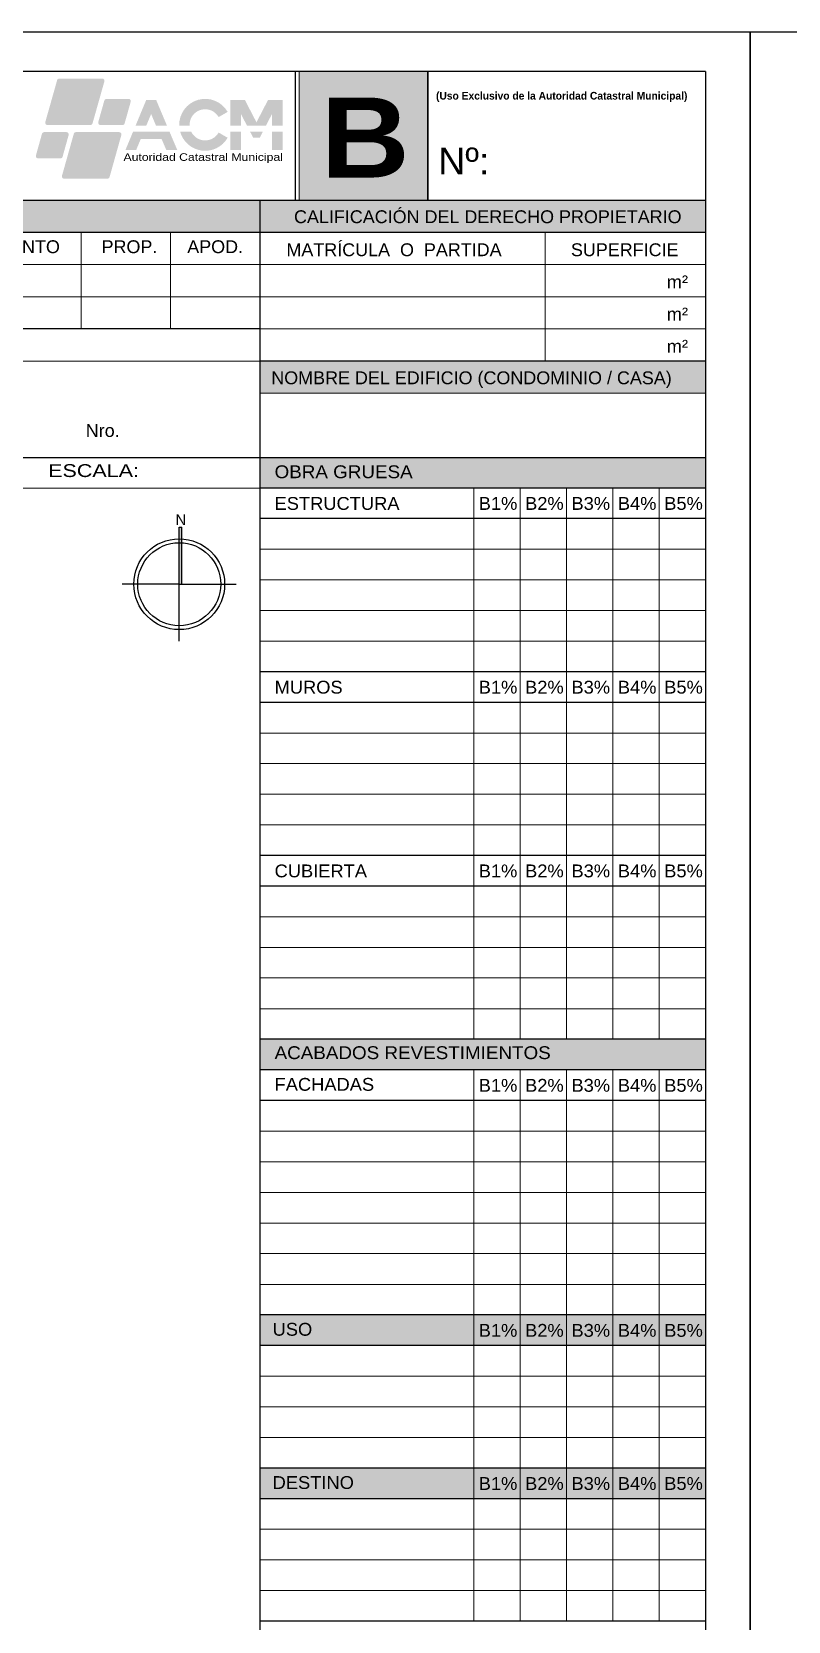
# Model space of a CAD drawing. Header units: inches. Extents: x 13.1 to 77.9, y 9.9 to 37.9.
# Drawn here: x 48.2 to 56.68, y 20.04 to 37.85 of the extents above; entities that cross this region are included whole.
import ezdxf

# ---------------------------------------------------------------- set-up
doc = ezdxf.new("R2010")
doc.units = ezdxf.units.IN
doc.header["$MEASUREMENT"] = 0
for name, color, linetype, lineweight in [('F_H', 253, 'Continuous', 13), ('F_NUEVA', 43, 'Continuous', 25), ('F_TEXT', 250, 'Continuous', 13), ('F_TEXTONUEVO', 250, 'Continuous', 13)]:
    doc.layers.add(name, color=color, linetype=linetype, lineweight=lineweight)
doc.layers.add('F_Layer01', color=7, linetype='Continuous')
doc.styles.add('ARIAL', font='arial.ttf', dxfattribs={"height": 0.2})

# ---------------------------------------------------------------- blocks, each defined once
blk = doc.blocks.new('logoacm_b')
h = blk.add_hatch(color=256)
h.dxf.hatch_style = 1
h.set_gradient(color1=(235, 38, 117), color2=(0, 207, 196), rotation=45, tint=1, name='INVCURVED')
h.paths.add_polyline_path([(0.842, 1.331, 0.497167), (0.818, 1.362), (0.336, 1.362, 0.335856), (0.312, 1.344), (0.179, 0.874, 0.497167), (0.203, 0.842), (0.685, 0.842, 0.335856), (0.709, 0.861)])
h.paths.add_polyline_path([(1.137, 1.103, 0.497167), (1.113, 1.134), (0.865, 1.134, 0.335856), (0.841, 1.116), (0.773, 0.874, 0.497167), (0.797, 0.842), (1.045, 0.842, 0.335856), (1.069, 0.861)])
h.paths.add_polyline_path([(0.441, 0.73, 0.497167), (0.417, 0.762), (0.166, 0.762, 0.335856), (0.142, 0.744), (0.074, 0.5, 0.497167), (0.098, 0.468), (0.349, 0.468, 0.335856), (0.373, 0.486)])
h.paths.add_polyline_path([(1.032, 0.73, 0.497167), (1.008, 0.762), (0.523, 0.762, 0.335856), (0.499, 0.744), (0.366, 0.272, 0.497167), (0.39, 0.24), (0.875, 0.24, 0.335856), (0.9, 0.259)])
at = {"true_color": 0x737373}
h = blk.add_hatch(color=8, dxfattribs=at)
h.dxf.hatch_style = 1
h.paths.add_polyline_path([(1.422, 1.123), (1.311, 1.123), (1.192, 0.836), (1.312, 0.836), (1.366, 0.965), (1.42, 0.836), (1.543, 0.836)])
h.paths.add_polyline_path([(1.571, 0.769), (1.164, 0.769), (1.078, 0.562), (1.198, 0.562), (1.25, 0.686), (1.483, 0.686), (1.536, 0.562), (1.659, 0.562)])
h.paths.add_polyline_path([(1.814, 0.769), (1.691, 0.769, 0.670156), (2.224, 0.699), (2.123, 0.757, -0.606617)])
h.paths.add_polyline_path([(2.123, 0.931), (2.224, 0.989, 0.778944), (1.681, 0.836), (1.797, 0.836, -0.786252)])
h.paths.add_polyline_path([(2.417, 1.123), (2.255, 1.123), (2.255, 0.836), (2.373, 0.836), (2.373, 0.965), (2.44, 0.836), (2.654, 0.836), (2.721, 0.965), (2.721, 0.836), (2.84, 0.836), (2.84, 1.123), (2.677, 1.123), (2.547, 0.872)])
h.paths.add_polyline_path([(2.373, 0.769), (2.255, 0.769), (2.255, 0.562), (2.373, 0.562)])
h.paths.add_polyline_path([(2.62, 0.769), (2.474, 0.769), (2.51, 0.701), (2.585, 0.701)])
h.paths.add_polyline_path([(2.84, 0.769), (2.721, 0.769), (2.721, 0.562), (2.84, 0.562)])
at = {"layer": 'F_TEXT', "color": 8, "true_color": 0x737373, "style": 'ARIAL', "width": 1.15}
blk.add_text('Autoridad Catastral Municipal', height=0.0852, dxfattribs=at).set_placement((1.056, 0.44))

msp = doc.modelspace()

# ---------------------------------------------------------------- hatches: boundary and pattern name
at = {"layer": 'F_H'}
for points in [[(51.157, 35.604), (51.157, 35.965), (35.757, 35.965), (35.757, 35.604)], [(51.157, 35.965), (51.157, 35.604), (55.757, 35.604), (55.757, 35.965)], [(50.757, 34.161), (50.757, 33.8), (55.757, 33.8), (55.757, 34.161)], [(55.757, 32.739), (55.757, 33.082), (50.757, 33.082), (50.757, 32.739)], [(55.757, 26.218), (55.757, 26.561), (50.757, 26.561), (50.757, 26.218)], [(55.757, 23.129), (55.757, 23.472), (50.757, 23.472), (50.757, 23.129)], [(55.757, 21.413), (55.757, 21.756), (50.757, 21.756), (50.757, 21.413)]]:
    msp.add_hatch(color=256, dxfattribs=at).paths.add_polyline_path(points)
at = {"layer": 'F_Layer01', "true_color": 0x9e9b9a}
h = msp.add_hatch(color=253, dxfattribs=at)
h.dxf.hatch_style = 2
h.paths.add_polyline_path([(52.638, 35.965), (51.199, 35.965), (51.199, 37.405), (52.638, 37.405)])

# ---------------------------------------------------------------- linework, layer by layer
msp.add_lwpolyline([(51.157, 35.965), (51.157, 37.405)])
at = {"layer": 'Defpoints', "color": 2}
for points in [[(56.257, 37.852), (56.257, 9.852), (34.657, 9.852), (34.657, 37.852)], [(77.857, 37.852), (77.857, 9.852), (56.257, 9.852), (56.257, 37.852)]]:
    msp.add_lwpolyline(points, close=True, dxfattribs=at)
at = {"layer": 'F_Layer01', "lineweight": 0}
msp.add_lwpolyline([(52.638, 35.965), (51.199, 35.965), (51.199, 37.405), (52.638, 37.405), (52.638, 35.965)], dxfattribs=at)
at = {"layer": 'F_NUEVA', "color": 7}
for p, q in [((55.757, 37.405), (35.757, 37.405)), ((52.641, 37.405), (52.641, 35.965)), ((55.757, 37.405), (55.757, 10.405)), ((35.757, 35.965), (51.157, 35.965)), ((35.757, 35.965), (51.157, 35.965)), ((35.757, 35.965), (51.157, 35.965)), ((50.757, 35.965), (50.757, 13.175)), ((51.157, 35.965), (55.757, 35.965)), ((51.157, 35.965), (55.757, 35.965)), ((51.157, 35.604), (35.757, 35.604)), ((55.757, 35.604), (51.157, 35.604)), ((50.757, 34.522), (35.757, 34.522)), ((55.757, 34.161), (50.757, 34.161)), ((35.757, 33.082), (55.757, 33.082)), ((55.757, 32.739), (50.757, 32.739)), ((49.855, 31.021), (49.855, 32.301)), ((49.855, 32.301), (49.883, 32.301)), ((49.883, 31.661), (49.883, 32.301)), ((55.757, 32.396), (50.757, 32.396)), ((49.855, 31.661), (49.215, 31.661)), ((49.855, 31.661), (50.494, 31.661)), ((49.855, 31.661), (50.494, 31.661)), ((55.757, 30.68), (50.757, 30.68)), ((55.757, 30.337), (50.757, 30.337)), ((55.757, 28.62), (50.757, 28.62)), ((55.757, 28.277), (50.757, 28.277)), ((55.757, 26.561), (50.757, 26.561)), ((55.757, 26.218), (50.757, 26.218)), ((55.757, 26.218), (51.157, 26.218)), ((55.757, 25.875), (50.757, 25.875)), ((55.757, 23.472), (50.757, 23.472)), ((55.757, 23.129), (50.757, 23.129)), ((55.757, 21.756), (50.757, 21.756)), ((55.757, 21.413), (50.757, 21.413)), ((55.757, 20.04), (50.757, 20.04))]:
    msp.add_line(p, q, dxfattribs=at)
for radius in [0.509, 0.465]:
    msp.add_circle((49.855, 31.661), radius, dxfattribs=at)
msp.add_solid([(49.855, 31.661), (49.883, 31.661), (49.855, 32.301), (49.883, 32.301)], dxfattribs=at)
at = {"layer": 'F_TEXTONUEVO', "color": 7}
for p, q in [((48.757, 35.604), (48.757, 34.522)), ((49.757, 35.604), (49.757, 34.522)), ((49.757, 35.604), (49.757, 34.522)), ((53.957, 35.596), (53.957, 34.161)), ((55.757, 35.243), (35.757, 35.243)), ((55.757, 34.883), (35.757, 34.883)), ((55.757, 34.522), (50.757, 34.522)), ((55.757, 34.161), (43.282, 34.161)), ((55.757, 33.8), (50.757, 33.8)), ((35.757, 32.739), (50.757, 32.739)), ((53.157, 26.561), (53.157, 32.739)), ((53.677, 26.561), (53.677, 32.739)), ((54.197, 26.561), (54.197, 32.739)), ((54.717, 26.561), (54.717, 32.739)), ((55.237, 26.561), (55.237, 32.739)), ((55.757, 32.053), (50.757, 32.053)), ((55.757, 31.709), (50.757, 31.709)), ((55.757, 31.366), (50.757, 31.366)), ((55.757, 31.023), (50.757, 31.023)), ((55.757, 29.993), (50.757, 29.993)), ((55.757, 29.65), (50.757, 29.65)), ((55.757, 29.307), (50.757, 29.307)), ((55.757, 28.964), (50.757, 28.964)), ((55.757, 27.934), (50.757, 27.934)), ((55.757, 27.591), (50.757, 27.591)), ((55.757, 27.248), (50.757, 27.248)), ((55.757, 26.904), (50.757, 26.904)), ((53.157, 20.04), (53.157, 26.218)), ((53.677, 20.04), (53.677, 26.218)), ((54.197, 20.04), (54.197, 26.218)), ((54.717, 20.04), (54.717, 26.218)), ((55.237, 20.04), (55.237, 26.218)), ((55.757, 25.531), (50.757, 25.531)), ((55.757, 25.188), (50.757, 25.188)), ((55.757, 24.845), (50.757, 24.845)), ((55.757, 24.502), (50.757, 24.502)), ((55.757, 24.159), (50.757, 24.159)), ((55.757, 23.815), (50.757, 23.815)), ((55.757, 22.786), (50.757, 22.786)), ((55.757, 22.442), (50.757, 22.442)), ((55.757, 22.099), (50.757, 22.099)), ((55.757, 21.07), (50.757, 21.07)), ((55.757, 20.726), (50.757, 20.726)), ((55.757, 20.383), (50.757, 20.383))]:
    msp.add_line(p, q, dxfattribs=at)

# ---------------------------------------------------------------- block references
msp.add_blockref('logoacm_b', (48.174, 35.965))

# ---------------------------------------------------------------- texts
at = {"insert": (51.443, 37.115), "char_height": 0.89714, "attachment_point": 1, "style": 'ARIAL'}
msp.add_mtext_dynamic_manual_height_columns('{\\fArial|b1|i0|c0|p34;\\W1.1;\\T1.05;B}', width=8.5243, gutter_width=8.5, heights=[0], dxfattribs=at)
at = {"layer": 'F_TEXT', "color": 7, "style": 'ARIAL'}
for s, height, p in [('Nº:', 0.3, (52.76, 36.253)), ('CALIFICACIÓN DEL DERECHO PROPIETARIO', 0.14393, (51.142, 35.707)), ('No. DOCUMENTO', 0.14393, (46.83, 35.371)), ('PROP.', 0.1439, (48.984, 35.371)), ('APOD.', 0.1439, (49.945, 35.371)), ('MATRÍCULA  O  PARTIDA', 0.14393, (51.057, 35.337)), ('SUPERFICIE', 0.1439, (54.247, 35.337)), ('NOMBRE DEL EDIFICIO (CONDOMINIO / CASA)', 0.14393, (50.887, 33.902)), ('Nro.', 0.1439, (48.807, 33.311)), ('N', 0.121, (49.812, 32.323))]:
    msp.add_text(s, height=height, dxfattribs=at).set_placement(p)
for s, height, width, p in [('m²', 0.1439, 1.02, (55.321, 34.977)), ('m²', 0.1439, 1.02, (55.321, 34.616)), ('m²', 0.1439, 1.02, (55.321, 34.255)), ('ESCALA:', 0.1439, 1.2, (48.385, 32.862)), ('OBRA GRUESA', 0.14393, 1.05, (50.924, 32.849)), ('ESTRUCTURA', 0.1439, 1.02, (50.924, 32.494)), ('B1%%%', 0.1439, 1.02, (53.213, 32.494)), ('B2%%%', 0.1439, 1.02, (53.733, 32.494)), ('B3%%%', 0.1439, 1.02, (54.253, 32.494)), ('B4%%%', 0.1439, 1.02, (54.773, 32.494)), ('B5%%%', 0.1439, 1.02, (55.293, 32.494)), ('MUROS', 0.1439, 1.02, (50.924, 30.435)), ('B1%%%', 0.1439, 1.02, (53.213, 30.435)), ('B2%%%', 0.1439, 1.02, (53.733, 30.435)), ('B3%%%', 0.1439, 1.02, (54.253, 30.435)), ('B4%%%', 0.1439, 1.02, (54.773, 30.435)), ('B5%%%', 0.1439, 1.02, (55.293, 30.435)), ('CUBIERTA', 0.1439, 1.02, (50.924, 28.376)), ('B1%%%', 0.1439, 1.02, (53.213, 28.376)), ('B2%%%', 0.1439, 1.02, (53.733, 28.376)), ('B3%%%', 0.1439, 1.02, (54.253, 28.376)), ('B4%%%', 0.1439, 1.02, (54.773, 28.376)), ('B5%%%', 0.1439, 1.02, (55.293, 28.376)), ('ACABADOS REVESTIMIENTOS', 0.14393, 1.05, (50.924, 26.339)), ('FACHADAS', 0.1439, 1.02, (50.924, 25.984)), ('B1%%%', 0.1439, 1.02, (53.213, 25.973)), ('B2%%%', 0.1439, 1.02, (53.733, 25.973)), ('B3%%%', 0.1439, 1.02, (54.253, 25.973)), ('B4%%%', 0.1439, 1.02, (54.773, 25.973)), ('B5%%%', 0.1439, 1.02, (55.293, 25.973)), ('USO', 0.1439, 1.02, (50.902, 23.239)), ('B1%%%', 0.1439, 1.02, (53.213, 23.227)), ('B2%%%', 0.1439, 1.02, (53.733, 23.227)), ('B3%%%', 0.1439, 1.02, (54.253, 23.227)), ('B4%%%', 0.1439, 1.02, (54.773, 23.227)), ('B5%%%', 0.1439, 1.02, (55.293, 23.227)), ('DESTINO', 0.1439, 1.02, (50.902, 21.522)), ('B1%%%', 0.1439, 1.02, (53.213, 21.511)), ('B2%%%', 0.1439, 1.02, (53.733, 21.511)), ('B3%%%', 0.1439, 1.02, (54.253, 21.511)), ('B4%%%', 0.1439, 1.02, (54.773, 21.511)), ('B5%%%', 0.1439, 1.02, (55.293, 21.511))]:
    msp.add_text(s, height=height, dxfattribs=dict(at, width=width)).set_placement(p)
at = {"layer": 'F_TEXT', "color": 7, "insert": (52.734, 37.178), "char_height": 0.08603, "attachment_point": 1, "style": 'ARIAL'}
msp.add_mtext_dynamic_manual_height_columns('{\\fCentury Gothic|b1|i0|c0|p34;(Uso Exclusivo de la Autoridad Catastral Municipal)}', width=8.5243, gutter_width=8.5, heights=[0], dxfattribs=at)

doc.saveas('drawing.dxf')
